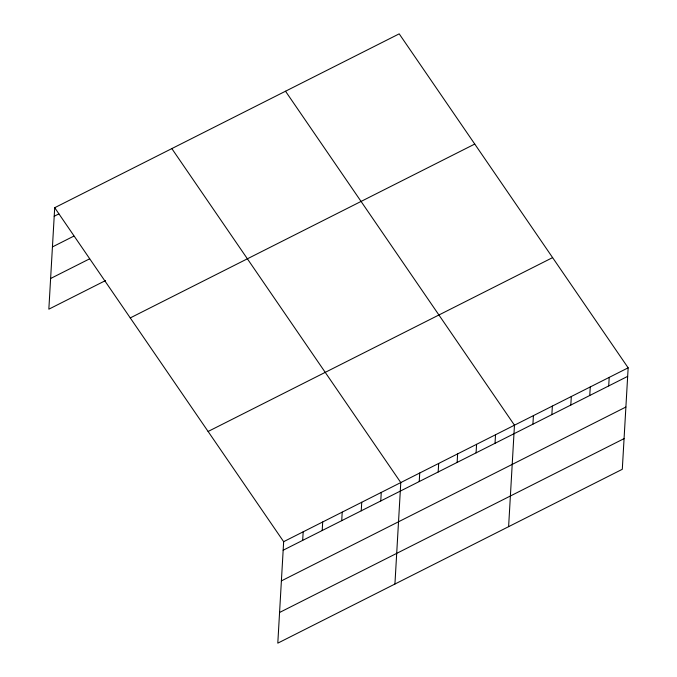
<?xml version="1.0" encoding="UTF-8"?>
<svg xmlns="http://www.w3.org/2000/svg" width="677" height="677" viewBox="0 0 677 677"><rect width="100%" height="100%" fill="white"/><g stroke="black" fill="none" stroke-linecap="round" stroke-linejoin="round"><path stroke-width="1.02" d="M54.702 207.704L283.655 541.676L277.798 643.15L622.298 469.296L628.154 367.823L399.202 33.85L54.702 207.704L48.846 309.177L105.553 280.557M302.678 540.373L303.169 531.826M322.201 530.523L322.692 521.975M341.724 520.672L342.215 512.125M361.247 510.822L361.738 502.266M380.77 500.972L381.261 492.416M394.928 584.039L400.784 482.566L171.831 148.593M419.232 481.55L419.732 473.003M438.18 471.987L438.679 463.44M457.127 462.433L457.627 453.878M476.075 452.871L476.574 444.315M495.022 443.308L495.522 434.761M508.613 526.664L514.469 425.198L285.516 91.226M532.917 424.183L533.417 415.636M551.865 414.62L552.364 406.073M570.813 405.058L571.312 396.51M589.76 395.495L590.259 386.948M608.708 385.932L609.207 377.385M54.211 216.251L58.857 213.907M52.442 246.919L73.818 236.129M50.614 278.509L89.66 258.809M130.255 317.919L474.755 144.057M208.101 431.469L552.601 257.615M283.655 541.676L628.154 367.823M283.155 550.223L627.655 376.37M281.387 580.891L625.886 407.038M279.567 612.482L624.067 438.628"/></g></svg>
